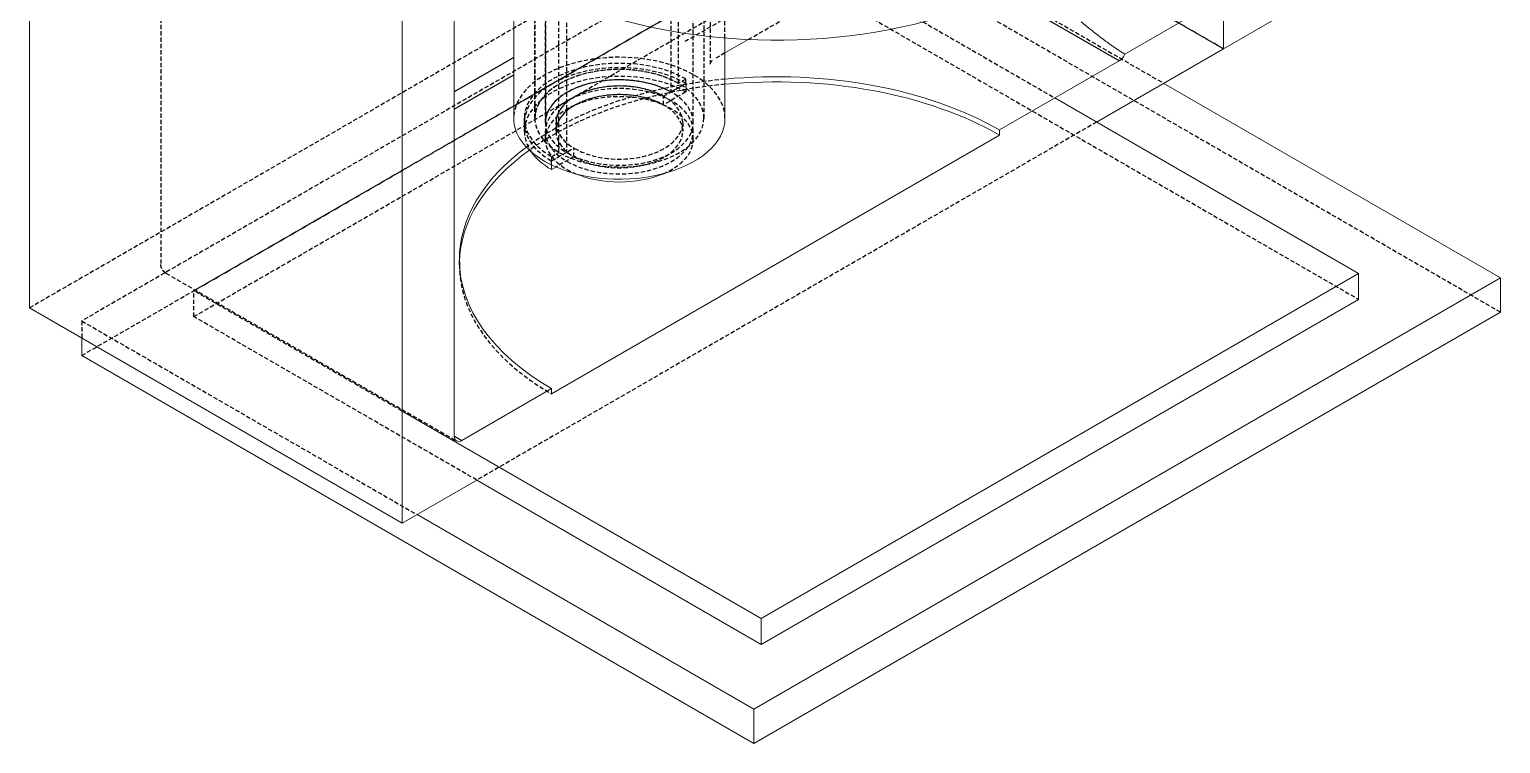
# Model space of a CAD drawing. Extents: x -71 to 112, y -98 to 102.
# Drawn here: x -70.7 to 68.6, y -98.4 to -30.8 of the extents above; entities that cross this region are included whole.
import ezdxf

# ---------------------------------------------------------------- set-up
doc = ezdxf.new("R2010")
doc.units = 0
doc.linetypes.add('Dash', pattern=[0.6, 0.4, -0.2])
doc.linetypes.add('Solid', pattern=[0])
for name, color, linetype in [('HiddenOutline', 7, 'Dash'), ('HiddenSharp', 7, 'Dash'), ('VisibleSmooth', 7, 'Solid')]:
    doc.layers.add(name, color=color, linetype=linetype)
doc.layers.add('VisibleOutline', color=7, linetype='Solid', lineweight=20)
doc.layers.add('VisibleSharp', color=7, linetype='Solid', lineweight=20)

msp = doc.modelspace()

# ---------------------------------------------------------------- linework, layer by layer
at = {"layer": 'HiddenOutline'}
for p, q in [((-58.28, -1.55), (-58.28, -52.99)), ((-22.85, -20.74), (-22.85, -39.19)), ((-22.85, -39.19), (-22.85, -20.82)), ((-21.85, -39.6), (-21.85, -20.74)), ((-21.85, -20.78), (-21.85, -39.6)), ((-7.85, -39.6), (-7.85, -20.78)), ((-6.85, -20.82), (-6.85, -39.19)), ((-4.85, -31.6), (-4.85, -20.82)), ((-6.24, -25.89), (-6.24, -34.05)), ((-23.85, -39.19), (-23.85, -39.6)), ((-23.85, -39.6), (-23.85, -40.42)), ((-20.85, -39.6), (-20.85, -40.42)), ((-20.85, -40.42), (-20.85, -39.6)), ((-8.85, -39.6), (-8.85, -40.42)), ((-21.85, -41.19), (-21.85, -40.42)), ((-7.85, -41.19), (-7.85, -40.42)), ((-30, -53.07), (-30, -52.58)), ((-57.78, -53.86), (-30.27, -69.74))]:
    msp.add_line(p, q, dxfattribs=at)
for points, knots in [([(-6.24, -34.07), (-6.24, -34.07), (-6.24, -34.05), (-6.24, -34.02), (-6.22, -33.98), (-6.2, -33.92), (-6.16, -33.85), (-6.13, -33.81), (-6.09, -33.77), (-6.05, -33.73), (-6.02, -33.7), (-6, -33.68), (-5.97, -33.66), (-5.94, -33.64), (-5.91, -33.62), (-5.9, -33.62)], [0, 0, 0, 0, 0.25, 0.25, 0.25, 0.5, 0.5, 0.5, 0.75, 0.75, 0.75, 0.875, 0.875, 0.875, 1, 1, 1, 1]), ([(-57.78, -53.86), (-57.83, -53.82), (-57.89, -53.78), (-57.94, -53.73), (-58, -53.68), (-58.06, -53.61), (-58.1, -53.54), (-58.15, -53.48), (-58.19, -53.4), (-58.21, -53.33), (-58.25, -53.22), (-58.28, -53.11), (-58.28, -52.99)], [0, 0, 0, 0, 0.22588, 0.22588, 0.22588, 0.45176, 0.45176, 0.45176, 0.67764, 0.67764, 0.67764, 1, 1, 1, 1])]:
    msp.add_open_spline(points, degree=3, knots=knots, dxfattribs=at)
msp.add_open_spline([(-6.24, -34.05), (-6.24, -34.06), (-6.24, -34.07), (-6.24, -34.07)], degree=3, dxfattribs=at)
at = {"layer": 'HiddenSharp'}
for p, q in [((62.37, 9.06), (-8.61, -31.92)), ((-2.64, -31.74), (34, -10.58)), ((7.07, -12.25), (-70.71, -57.15)), ((42.36, -32.62), (7.07, -12.25)), ((14.14, -16.33), (42.36, -32.62)), ((4.95, -17.55), (-65.76, -58.38)), ((-9.97, -17.84), (-9.97, -36.7)), ((-9.26, -35.89), (-9.26, -17.43)), ((4.95, -17.55), (36.7, -35.89)), ((-65.76, -61.65), (4.95, -20.82)), ((68.59, -57.56), (4.95, -20.82)), ((-55.15, -55.52), (1.41, -22.86)), ((-19.87, -23.56), (-19.87, -42.42)), ((1.41, -22.86), (26.38, -37.27)), ((-20.58, -42.42), (-20.58, -23.96)), ((-55.15, -57.97), (1.41, -25.31)), ((1.41, -25.31), (55.15, -56.34)), ((-4.85, -33.01), (-5.79, -33.55)), ((-10.68, -37.11), (-8.56, -35.89)), ((-9.97, -36.7), (-8.56, -35.89)), ((-8.56, -35.48), (-9.26, -35.89)), ((-8.56, -35.89), (-8.56, -35.48)), ((-8.56, -35.89), (-8.56, -36.7)), ((-8.56, -36.7), (-10.68, -37.93)), ((-10.68, -37.93), (-10.68, -37.11)), ((30.33, -39.56), (-28.35, -73.44)), ((-21.28, -43.23), (-19.16, -42.01)), ((-19.87, -42.42), (-21.28, -43.23)), ((-21.28, -42.83), (-20.58, -42.42)), ((-21.28, -42.83), (-21.28, -43.23)), ((-19.16, -42.82), (-20.86, -43.81)), ((-19.16, -42.82), (-19.16, -42.01)), ((-21.28, -43.61), (-21.28, -43.23)), ((-35.43, -66.91), (-55.15, -55.52)), ((-55.15, -57.97), (-55.15, -55.52)), ((-65.76, -58.38), (-65.76, -60.01)), ((-65.76, -58.38), (-34.01, -76.71)), ((-28.35, -73.44), (-55.15, -57.97))]:
    msp.add_line(p, q, dxfattribs=at)
for centre, major_axis, start_param, end_param in [((-14.85, -39.19), (10, 0), 0, 3.141593), ((-14.85, -39.19), (9, 0), 0.79651, 3.141593), ((-14.85, -39.6), (9, 0), 0.79651, 3.141593), ((-14.85, -39.6), (9, 0), 0.79651, 3.141593), ((-14.85, -40.42), (9, 0), 0.79651, 3.141593), ((-14.85, -39.19), (8, 0), 0.797898, 3.141593), ((-14.85, -39.19), (8, 0), 0, 3.141593), ((0, -52.58), (30, 0), 1.73315, 2.479111), ((0, -53.07), (30, 0), 1.73315, 2.463926), ((-14.85, -39.6), (7, 0), 0.799684, 3.141593), ((-14.85, -39.6), (7, 0), 0, 3.141593), ((-14.85, -40.42), (7, 0), 0, 3.141593), ((-14.85, -39.6), (6, 0), 0.802066, 3.141593), ((-14.85, -39.6), (6, 0), 0, 3.141593), ((-14.85, -41.19), (7, 0), 0, 3.141593), ((-14.85, -40.42), (6, 0), 0.802066, 3.141593), ((-14.85, -40.42), (6, 0), 0, 3.141593), ((-14.85, -39.19), (9, 0), 3.141593, 3.915879), ((-14.85, -39.6), (9, 0), 3.141593, 3.915879), ((-14.85, -39.6), (9, 0), 3.141593, 3.915879), ((-14.85, -39.19), (8, 0), 3.141593, 3.91449), ((-14.85, -39.19), (8, 0), 3.141593, 3.926991), ((-14.85, -39.6), (7, 0), 3.141593, 3.926991), ((-14.85, -39.6), (7, 0), 3.141593, 3.912705), ((-14.85, -39.6), (6, 0), 3.141593, 3.910323), ((-14.85, -39.6), (6, 0), 3.141593, 3.926991), ((-14.85, -39.19), (8, 0), 3.926991, 6.283185), ((-14.85, -39.6), (7, 0), 3.926991, 6.283185), ((-14.85, -39.6), (6, 0), 3.926991, 6.283185), ((-14.85, -40.42), (9, 0), 3.141593, 3.531111), ((-14.85, -40.42), (7, 0), 3.141593, 3.926991), ((-14.85, -41.19), (7, 0), 3.141593, 3.926991), ((-14.85, -40.42), (6, 0), 3.141593, 3.910323), ((-14.85, -40.42), (6, 0), 3.141593, 3.926991), ((-14.85, -40.42), (7, 0), 3.926991, 6.283185), ((-14.85, -40.42), (6, 0), 3.926991, 6.283185), ((-14.85, -41.19), (7, 0), 5.349369, 6.283185), ((-14.85, -41.19), (7, 0), 3.926991, 4.075409), ((0, -53.07), (30, 0), 3.12745, 3.141593), ((0, -53.07), (30, 0), 3.141593, 3.923657)]:
    msp.add_ellipse(centre, major_axis=major_axis, ratio=0.57735, start_param=start_param, end_param=end_param, dxfattribs=at)
at = {"layer": 'VisibleOutline'}
for p, q in [((-24.85, -39.19), (-24.85, -25.56)), ((-4.85, -31.6), (-4.85, -39.19))]:
    msp.add_line(p, q, dxfattribs=at)
at = {"layer": 'VisibleSharp'}
for p, q in [((-70.71, -57.15), (-70.71, 8.16)), ((-35.43, -12.21), (-35.43, -77.53)), ((-30.48, -17.84), (-30.48, -69.28)), ((33.02, -33.11), (42.36, -27.72)), ((42.36, -32.62), (42.36, -27.72)), ((42.36, -27.72), (42.36, -32.62)), ((49.43, -28.54), (42.36, -32.62)), ((-4.85, -33.01), (-2.64, -31.74)), ((42.36, -32.62), (30.33, -39.56)), ((21.14, -40.29), (32.46, -33.76)), ((68.59, -54.3), (36.7, -35.89)), ((26.38, -37.27), (55.15, -53.89)), ((21.14, -40.78), (21.14, -40.29)), ((-21.28, -65.28), (21.14, -40.78)), ((-21.28, -44.05), (-21.28, -43.61)), ((-20.86, -43.81), (-21.28, -44.05)), ((68.59, -54.3), (-2.12, -95.12)), ((55.15, -53.89), (-1.41, -86.55)), ((55.15, -56.34), (55.15, -53.89)), ((68.59, -57.56), (68.59, -54.3)), ((-1.41, -89), (55.15, -56.34)), ((-35.43, -77.53), (-70.71, -57.15)), ((-2.12, -98.39), (68.59, -57.56)), ((-65.76, -60.01), (-65.76, -61.65)), ((-65.76, -61.65), (-2.12, -98.39)), ((-29.77, -69.69), (-21.28, -64.79)), ((-21.28, -65.28), (-21.28, -64.79)), ((-1.41, -86.55), (-35.43, -66.91)), ((-35.43, -77.53), (-28.35, -73.44)), ((-28.35, -73.44), (-1.41, -89)), ((-2.12, -95.12), (-34.01, -76.71)), ((-1.41, -86.55), (-1.41, -89)), ((-2.12, -98.39), (-2.12, -95.12))]:
    msp.add_line(p, q, dxfattribs=at)
for centre, major_axis, start_param, end_param in [((0, -12.17), (34, 0), 3.926991, 6.283185), ((32.46, -32.95), (-0.5, -0.866), 0.785398, 1.712889), ((0, -52.58), (30, 0), 0.788732, 1.73315), ((0, -53.07), (30, 0), 0.788732, 1.73315), ((-14.85, -39.19), (10, 0), 3.141593, 3.926991), ((-14.85, -39.19), (10, 0), 3.926991, 6.283185), ((0, -52.58), (30, 0), 2.479111, 3.141593), ((0, -53.07), (30, 0), 2.463926, 3.12745), ((-14.85, -40.42), (9, 0), 3.531111, 3.915879), ((-14.85, -41.19), (7, 0), 4.075409, 5.349369), ((0, -52.58), (30, 0), 3.141593, 3.923657), ((-29.77, -68.87), (-0.5, -0.866), 5.497787, 6.283185), ((-29.77, -68.87), (-0.5, -0.866), 0, 0.785398)]:
    msp.add_ellipse(centre, major_axis=major_axis, ratio=0.57735, start_param=start_param, end_param=end_param, dxfattribs=at)
msp.add_open_spline([(28.87, -30.06), (29.03, -30.18), (29.18, -30.31), (29.5, -30.57), (29.66, -30.7), (29.99, -30.96), (30.16, -31.1), (30.51, -31.37), (30.69, -31.51), (31.02, -31.77), (31.18, -31.88), (31.51, -32.12), (31.68, -32.24), (32.03, -32.49), (32.22, -32.61), (32.61, -32.86), (32.81, -32.99), (33.02, -33.11)], degree=3, knots=[0, 0, 0, 0, 0.0685145, 0.0685145, 0.137029, 0.137029, 0.2055436, 0.2055436, 0.2740581, 0.2740581, 0.3296986, 0.3296986, 0.3853391, 0.3853391, 0.4409796, 0.4409796, 0.4966201, 0.4966201, 0.4966201, 0.4966201], dxfattribs=at)
at = {"layer": 'VisibleSmooth'}
for p, q in [((32.46, -33.76), (21.44, -27.4)), ((-24.85, -33.45), (-30.48, -36.7)), ((-30.48, -38.33), (-24.85, -35.09)), ((-30.48, -69.28), (-29.77, -69.69))]:
    msp.add_line(p, q, dxfattribs=at)

doc.saveas('drawing.dxf')
